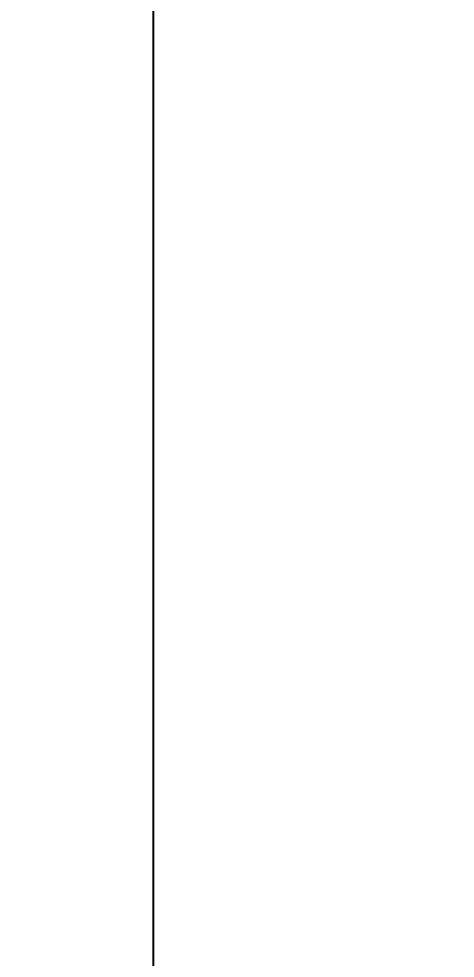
# Model space of a CAD drawing. Header units: millimetres. Extents: x 434053 to 1059003, y -2417481 to 936527.
# Drawn here: x 561127 to 561803, y -2238884 to -2237427 of the extents above; entities that cross this region are included whole.
import ezdxf

# ---------------------------------------------------------------- set-up
doc = ezdxf.new("R2010")
doc.units = ezdxf.units.MM
doc.header["$LTSCALE"] = 1000
doc.header["$MEASUREMENT"] = 0
doc.layers.get('Defpoints').update_dxf_attribs({"color": 6})
doc.layers.add('A-ANNO-DIMS', color=3, linetype='Continuous')
doc.styles.add('_TCH_DIM_T3', font='SIMPLEX', dxfattribs={"width": 0.705882, "bigfont": 'GBCBIG'})
doc.dimstyles.new('_TCH_ARCH&&50', dxfattribs={"dimtxt": 127.5, "dimasz": 50, "dimexe": 125, "dimexo": 150, "dimgap": 61.25, "dimtad": 1, "dimdec": 0, "dimzin": 0, "dimdsep": 46, "dimtxsty": '_TCH_DIM_T3', "dimblk": 'ARCHTICK', "dimcen": 0.09, "dimclrt": 7, "dimazin": 2, "dimtfac": 1, "dimtdec": 0, "dimtix": 1, "dimtmove": 2, "dimatfit": 3, "dimfxl": 1, "dimtolj": 1, "dimtzin": 0, "dimarcsym": 0})

# ---------------------------------------------------------------- blocks, each defined once
blk = doc.blocks.new('_ArchTick')
at = {"color": 0, "linetype": 'ByBlock', "const_width": 0.4}
blk.add_lwpolyline([(-0.5, -0.5), (0.5, 0.5)], dxfattribs=at)
blk = doc.blocks.new('*D914')
at = {"layer": 'A-ANNO-DIMS', "color": 0, "lineweight": -2, "transparency": 16777216}
for p, q in [((561653, -2235435.7), (561210.5, -2235435.7)), ((561335.5, -2239035.7), (561335.5, -2235435.7)), ((561653, -2239035.7), (561210.5, -2239035.7))]:
    blk.add_line(p, q, dxfattribs=at)
at = {"layer": 'Defpoints', "color": 0, "transparency": 16777216}
for p in [(561335.5, -2235435.7), (561803, -2235435.7), (561803, -2239035.7)]:
    blk.add_point(p, dxfattribs=at)
at = {"layer": 'A-ANNO-DIMS', "color": 0, "lineweight": -2, "transparency": 16777216, "xscale": 50, "yscale": 50, "zscale": 50}
for p, rotation in [((561335.5, -2235435.7), 90), ((561335.5, -2239035.7), 270)]:
    blk.add_blockref('_ArchTick', p, dxfattribs=dict(at, rotation=rotation))
at = {"layer": 'A-ANNO-DIMS', "color": 7, "transparency": 16777216, "insert": (561210.5, -2237235.7), "char_height": 127.5, "attachment_point": 5, "rotation": 90, "style": '_TCH_DIM_T3'}
blk.add_mtext('\\A1;3600', dxfattribs=at)

msp = doc.modelspace()

# ---------------------------------------------------------------- dimensions: what is measured, and where the dimension line sits
at = {"layer": 'A-ANNO-DIMS'}
dim = msp.add_aligned_dim(p1=(561803, -2239035.7), p2=(561803, -2235435.7), distance=467.4, dimstyle='_TCH_ARCH&&50', dxfattribs=at)
dim.commit()
dim.dimension.update_dxf_attribs({"geometry": '*D914', "text_midpoint": (561210.5, -2237235.7)})

doc.saveas('drawing.dxf')
